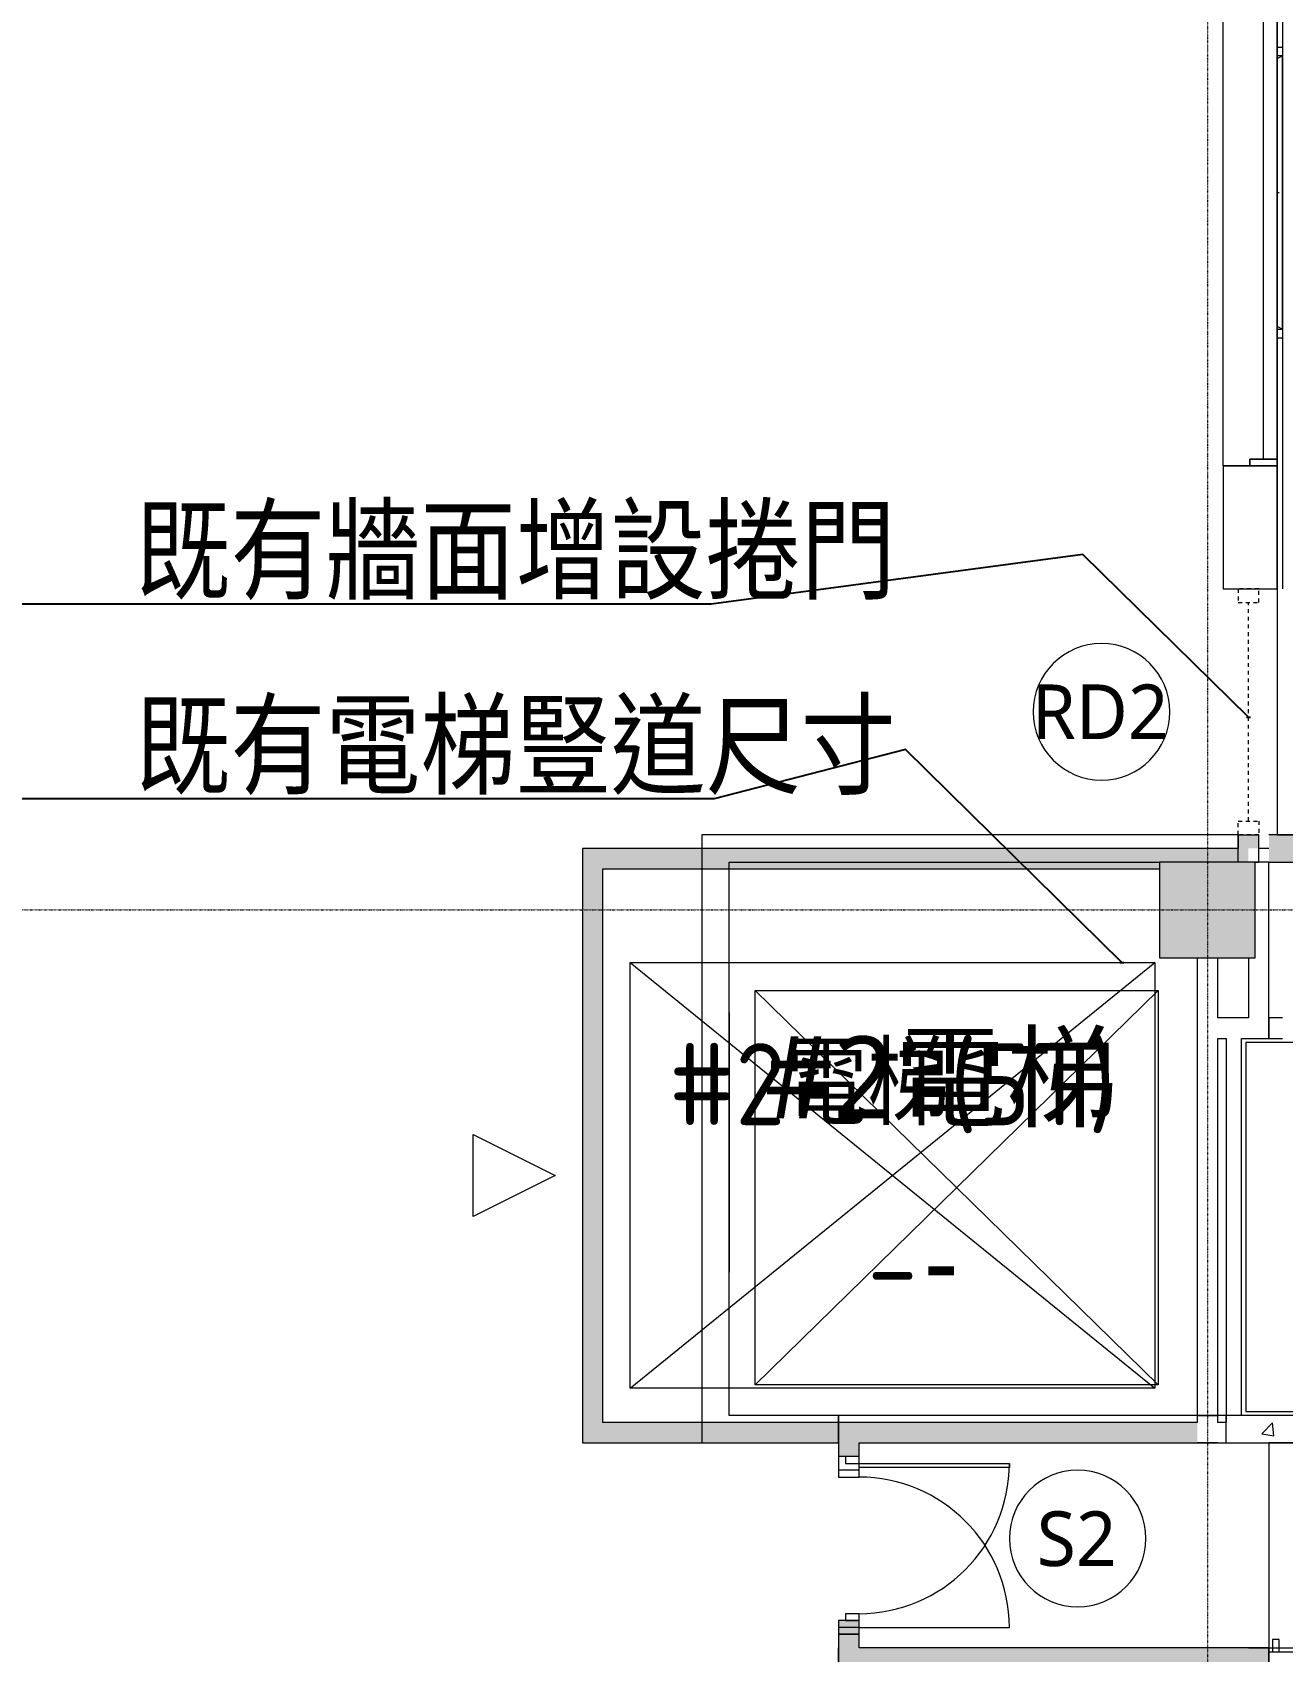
# Model space of a CAD drawing. Extents: x -76427 to 292734, y -42117 to 131250.
# Drawn here: x 244000 to 253150, y 24573 to 36422 of the extents above; entities that cross this region are included whole.
import ezdxf
from ezdxf.enums import TextEntityAlignment as Align

# ---------------------------------------------------------------- set-up
doc = ezdxf.new("R2010")
doc.units = 0
doc.header["$LTSCALE"] = 10
for name, pattern in [('H12PL1$0$JJP_三點線', [0.9, 0.3, -0.15, 0, -0.15, 0, -0.15, 0, -0.15]), ('H12PL1$0$JJP_虛線(退縮線、投影線、地下室範圍、非屬本工程、圖面分區)', [0.45, 0.3, -0.15]), ('H12PL1$0$TAI_虛線', [5.644, 2.822, -2.822]), ('XFM7P10ICA$0$H12PL1$0$JJP_三點線', [0.9, 0.3, -0.15, 0, -0.15, 0, -0.15, 0, -0.15]), ('XFM7P10ICA$0$H12PL1$0$JJP_虛線(退縮線、投影線、地下室範圍、非屬本工程、圖面分區)', [0.45, 0.3, -0.15]), ('XFM7P10ICA$0$H12PL1$0$TAI_虛線', [5.644, 2.822, -2.822])]:
    doc.linetypes.add(name, pattern=pattern)
for name, color, linetype in [('H12PL1$0$A-OBJE-2D', 252, 'Continuous'), ('H12PL1$0$A-RAIL', 252, 'Continuous'), ('H12PL1$0$A-WALL-EX', 252, 'Continuous'), ('H12PL1$0$A-WALL-IN', 252, 'Continuous'), ('H12PL1$0$A-ZONE', 252, 'Continuous'), ('H12PL1$0$Door', 252, 'Continuous'), ('H12PL1$0$L10_14_SUGATA3', 252, 'Continuous'), ('H12PL1$0$L10_14_SUGATA4', 252, 'Continuous'), ('H12PL1$0$L10_14_TATEGU3', 252, 'Continuous'), ('H12PL1$0$S-COL', 252, 'Continuous'), ('H12PL1$0$S-GRID', 252, 'Continuous'), ('H12PL1$0$S-SLAB-SHOW', 252, 'Continuous'), ('XFM7P10ICA$0$H12PL1$0$A-CLNG', 252, 'Continuous'), ('XFM7P10ICA$0$H12PL1$0$A-OBJE-2D', 252, 'Continuous'), ('XFM7P10ICA$0$H12PL1$0$A-TEXT-修改說明', 252, 'Continuous'), ('XFM7P10ICA$0$H12PL1$0$A-WALL-EX', 252, 'Continuous'), ('XFM7P10ICA$0$H12PL1$0$A-WALL-IN', 252, 'Continuous'), ('XFM7P10ICA$0$H12PL1$0$A-ZONE', 252, 'Continuous'), ('XFM7P10ICA$0$H12PL1$0$D label', 252, 'Continuous'), ('XFM7P10ICA$0$H12PL1$0$Door', 252, 'Continuous'), ('XFM7P10ICA$0$H12PL1$0$Hattch', 252, 'Continuous'), ('XFM7P10ICA$0$H12PL1$0$S-COL', 252, 'Continuous'), ('XFM7P10ICA$0$H12PL1$0$S-GRID', 252, 'Continuous'), ('XFM7P10ICA$0$H12PL1$0$S-SLAB-SHOW', 252, 'Continuous')]:
    doc.layers.add(name, color=color, linetype=linetype)
doc.styles.add('H12PL1$0$Standard', font='', dxfattribs={"width": 0.8})
doc.styles.add('XFM7P10ICA$0$H12PL1$0$dim-txt', font='isocp.shx', dxfattribs={"width": 0.7, "bigfont": 'chineset.shx'})
doc.styles.add('XFM7P10ICA$0$H12PL1$0$Standard', font='isocp.shx', dxfattribs={"bigfont": 'chineset.shx'})
doc.styles.get('H12PL1$0$Standard').set_extended_font_data('Microsoft JhengHei')
doc.dimstyles.new('XFM7P10ICA$0$H12PL1$0$ARCH-dim-200MM', dxfattribs={"dimscale": 200, "dimtxt": 0.3, "dimasz": 0.1, "dimexe": 0.1, "dimexo": 0.1, "dimgap": 0.05, "dimtad": 1, "dimdec": 0, "dimlfac": 10, "dimrnd": 0.5, "dimdsep": 46, "dimtxsty": 'XFM7P10ICA$0$H12PL1$0$dim-txt', "dimblk": 'XFM7P10ICA$0$H12PL1$0$_Dot', "dimcen": 2, "dimclrd": 256, "dimclre": 256, "dimclrt": 256, "dimadec": 0, "dimazin": 0, "dimtfac": 1, "dimtix": 1, "dimtmove": 2, "dimatfit": 3, "dimldrblk": 'XFM7P10ICA$0$H12PL1$0$_OBLIQUE', "dimfxl": 1, "dimtvp": 1, "dimtolj": 1, "dimarcsym": 0})

# ---------------------------------------------------------------- blocks, each defined once
blk = doc.blocks.new('XFM7P10ICA$0$H12PL1$0$_Dot')
blk = doc.blocks.new('XFM7P10ICA$0$H12PL1$0$_OBLIQUE')
at = {"color": 0, "linetype": 'ByBlock', "lineweight": -2}
blk.add_line((-0.5, -0.5), (0.5, 0.5), dxfattribs=at)
blk = doc.blocks.new('H12PL1')
at = {"layer": 'H12PL1$0$A-OBJE-2D', "lineweight": 0}
for p, q in [((249290, 26525), (252240, 29410)), ((249290, 29410), (252240, 26525)), ((249290, 26525), (249290, 29410)), ((249290, 29410), (252240, 29410)), ((252240, 29410), (252240, 26525)), ((249100, 29250), (249100, 27350)), ((252240, 26525), (249290, 26525))]:
    blk.add_line(p, q, dxfattribs=at)
at = {"layer": 'H12PL1$0$A-RAIL', "lineweight": 0}
for p, q in [((253125, 24661.03), (253075, 24661.03)), ((253075, 24661.03), (253075, 24570)), ((253125, 24570), (253125, 24661.03))]:
    blk.add_line(p, q, dxfattribs=at)
at = {"layer": 'H12PL1$0$A-WALL-EX', "lineweight": 0}
for p, q in [((253109.42, 33250), (252714.42, 33250)), ((252900, 26100), (253050, 26100)), ((250050, 25900), (249900, 25900)), ((250050, 24700), (249900, 24700)), ((252900, 24600), (253050, 24600))]:
    blk.add_line(p, q, dxfattribs=at)
at = {"layer": 'H12PL1$0$A-WALL-EX', "lineweight": 0, "flags": 128}
for points in [[(252714.42, 33250), (252714.42, 32350)], [(253109.42, 33250), (253109.42, 32350)], [(253109.42, 33250), (253109.42, 32350)], [(253109.42, 33250), (253109.42, 32350)], [(253109.42, 33250), (253109.42, 32350)], [(253109.42, 32350), (253109.42, 33250)], [(252714.42, 32350), (253109.42, 32350)], [(253109.42, 32350), (253109.42, 30550)], [(249900, 26300), (249900, 26100)], [(249900, 26100), (249900, 25900)], [(250050, 25900), (250050, 26100)], [(253050, 26100), (253050, 15550)], [(253050, 26100), (253050, 15550)], [(249900, 24700), (249900, 24600)], [(250050, 24600), (250050, 24700)], [(249900, 24450), (249900, 24600)], [(252900, 24600), (250050, 24600)], [(253050, 24600), (253050, 15550)], [(253050, 24600), (253050, 15550)], [(253050, 15550), (253050, 24600)]]:
    blk.add_lwpolyline(points, dxfattribs=at)
at = {"layer": 'H12PL1$0$A-WALL-IN', "lineweight": 0}
for p, q in [((252825, 32350), (252975, 32350)), ((252825, 30350), (252825, 30550)), ((252825, 30550), (252975, 30550)), ((252825, 30350), (252825, 30550)), ((252850, 26300), (252737, 26300)), ((252850, 26300), (252737, 26300))]:
    blk.add_line(p, q, dxfattribs=at)
at = {"layer": 'H12PL1$0$A-WALL-IN', "lineweight": 0, "flags": 128}
for points in [[(248900, 30550), (248900, 30350)], [(252825, 30550), (248900, 30550)], [(252975, 30350), (252975, 30550)], [(248900, 30350), (248900, 26100)], [(249100, 26300), (249100, 30350)], [(249100, 30350), (252250, 30350)], [(253050, 30350), (252950, 30350)], [(252950, 30350), (252975, 30350)], [(253050, 29210), (253050, 30350)], [(252525, 29650), (252525, 26300)], [(252675, 29210), (252675, 29650)], [(252900, 29650), (252900, 29210)], [(252900, 29210), (252675, 29210)], [(253150, 29210), (253050, 29210)], [(253050, 29210), (253050, 29060)], [(253050, 29060), (253050, 29210)], [(252675, 26300), (252675, 29060)], [(252675, 29060), (252737, 29060)], [(252737, 29060), (252737, 26300)], [(252850, 26300), (252850, 29060)], [(252850, 29060), (253050, 29060)], [(253050, 29060), (253150, 29060)], [(249900, 26300), (249100, 26300)], [(252737, 26300), (249900, 26300)], [(249900, 26100), (249900, 26300)], [(252525, 26300), (252675, 26300)], [(252737, 26100), (252737, 26300)], [(252737, 26100), (252737, 26300)], [(260750, 26300), (252850, 26300)], [(248900, 26100), (249100, 26100)], [(249100, 26100), (249900, 26100)], [(250050, 26100), (252737, 26100)], [(252737, 26100), (260750, 26100)]]:
    blk.add_lwpolyline(points, dxfattribs=at)
at = {"layer": 'H12PL1$0$Door', "linetype": 'H12PL1$0$JJP_虛線(退縮線、投影線、地下室範圍、非屬本工程、圖面分區)', "lineweight": 0}
for p, q in [((252714.42, 33250), (252714.42, 37250)), ((253109.42, 33250), (253109.42, 37250)), ((253109.42, 33300), (252909.42, 33300)), ((252909.42, 33300), (252909.42, 33250)), ((253109.42, 33250), (253109.42, 33300)), ((252909.42, 33250), (253109.42, 33250))]:
    blk.add_line(p, q, dxfattribs=at)
at = {"layer": 'H12PL1$0$Door', "linetype": 'H12PL1$0$TAI_虛線', "lineweight": 0}
for p, q in [((252825, 32350), (252825, 32250)), ((252975, 32350), (252825, 32350)), ((252975, 32250), (252975, 32350)), ((252825, 32250), (252975, 32250)), ((252900, 30650), (252900, 32250)), ((252825, 30550), (252825, 30650)), ((252825, 30650), (252975, 30650)), ((252975, 30650), (252975, 30550)), ((252975, 30550), (252825, 30550))]:
    blk.add_line(p, q, dxfattribs=at)
at = {"layer": 'H12PL1$0$Door', "lineweight": 0}
for p, q in [((252900, 26100), (253050, 26100)), ((249900, 25900), (249900, 25850)), ((250050, 25900), (249900, 25900)), ((250050, 25900), (249900, 25900)), ((250050, 25900), (249900, 25900)), ((249900, 25850), (250050, 25850)), ((250050, 25850), (250050, 25900)), ((250050, 24750), (249900, 24750)), ((249900, 24750), (249900, 24700)), ((249900, 24700), (250050, 24700)), ((250050, 24700), (249900, 24700)), ((250050, 24700), (249900, 24700)), ((250050, 24700), (250050, 24750)), ((250050, 24750), (251150, 24750)), ((252900, 24600), (253050, 24600))]:
    blk.add_line(p, q, dxfattribs=at)
blk.add_arc((250050, 24750), 1100, 0, 90, dxfattribs=at)
at = {"layer": 'H12PL1$0$L10_14_SUGATA3', "lineweight": 0}
for p, q in [((253115.64, 36232.82), (253150, 36250)), ((253112.49, 34268.75), (253150, 34250))]:
    blk.add_line(p, q, dxfattribs=at)
at = {"layer": 'H12PL1$0$L10_14_SUGATA3', "lineweight": 0, "flags": 128}
for points in [[(253115.77, 36315), (253150, 36315)], [(253112.46, 34250), (253150, 34250), (253150, 36250), (253115.66, 36250)], [(253150, 34185), (253112.36, 34185)]]:
    blk.add_lwpolyline(points, dxfattribs=at)
at = {"layer": 'H12PL1$0$L10_14_SUGATA4', "lineweight": 0}
blk.add_line((253150, 57650), (253150, 32350), dxfattribs=at)
at = {"layer": 'H12PL1$0$L10_14_TATEGU3', "lineweight": 0}
blk.add_line((253114.06, 35250), (253125, 35250), dxfattribs=at)
at = {"layer": 'H12PL1$0$S-COL', "lineweight": 0, "flags": 128}
blk.add_lwpolyline([(252250, 29650), (252950, 29650), (252950, 30350), (252250, 30350)], close=True, dxfattribs=at)
at = {"layer": 'H12PL1$0$S-GRID', "linetype": 'H12PL1$0$JJP_三點線', "lineweight": 0}
for p, q in [((252600, 128250), (252600, -28000)), ((-29000, 30000), (289600, 30000))]:
    blk.add_line(p, q, dxfattribs=at)
at = {"layer": 'H12PL1$0$S-SLAB-SHOW', "lineweight": 0, "flags": 128}
for points in [[(252880, 26330), (254585, 26330), (254585, 27630), (255265, 27630), (255265, 27780), (255625, 27780), (255625, 29030), (252880, 29030)], [(255050, 26100), (253050, 26100), (253050, 24570), (254750.29, 24570), (254750.29, 24600), (255050, 24600)]]:
    blk.add_lwpolyline(points, close=True, dxfattribs=at)
at = {"layer": 'H12PL1$0$A-ZONE', "style": 'H12PL1$0$Standard'}
for s, p in [('#2電梯', (250651.5, 29074.9)), ('-', (250651.5, 27734.53))]:
    blk.add_text(s, height=600, dxfattribs=at).set_placement(p, align=Align.TOP_CENTER)
blk = doc.blocks.new('XFM7P10ICA$0$H12PL1')
at = {"layer": 'XFM7P10ICA$0$H12PL1$0$Hattch', "linetype": 'Continuous', "lineweight": 0}
for points in [[(252825, 30450), (252975, 30450), (252975, 30550), (252825, 30550)], [(254725, 30550), (253050, 30550), (253050, 30350), (254725, 30350)], [(248175, 30300), (248025, 30450), (248025, 30300)], [(248175, 30450), (248025, 30450), (248175, 30300)], [(248175, 30450), (248175, 30300), (252250, 30300), (252250, 30350), (252900, 30350), (252900, 30450)], [(252250, 29650), (252950, 29650), (252950, 30350), (252250, 30350)], [(248175, 26250), (248175, 30300), (248025, 30300), (248025, 26250)], [(248175, 26250), (248025, 26100), (248175, 26100)], [(248025, 26250), (248025, 26100), (248175, 26250)], [(252525, 26250), (248175, 26250), (248175, 26100), (252525, 26100)], [(249900, 26100), (249900, 26000), (250050, 26000), (250050, 26100)], [(249900, 24365), (250050, 24365), (250050, 24800), (249900, 24800)], [(252900, 24600), (250050, 24600), (250050, 24450), (252900, 24450)], [(252900, 24450), (253050, 24450), (253050, 24600)], [(252900, 24600), (252900, 24450), (253050, 24600)]]:
    blk.add_hatch(color=256, dxfattribs=at).paths.add_polyline_path(points)
at = {"layer": 'XFM7P10ICA$0$H12PL1$0$A-CLNG', "lineweight": 0, "flags": 128}
blk.add_lwpolyline([(253110, 30550), (262050, 30550), (262050, 59450), (253110, 59450)], close=True, dxfattribs=at)
at = {"layer": 'XFM7P10ICA$0$H12PL1$0$A-OBJE-2D', "lineweight": 0}
for p, q in [((248375, 26500), (252215, 29615)), ((248375, 29615), (252215, 26500)), ((248375, 26500), (248375, 29615)), ((248375, 29615), (252215, 29615)), ((252215, 29615), (252215, 26500)), ((252215, 26500), (248375, 26500))]:
    blk.add_line(p, q, dxfattribs=at)
at = {"layer": 'XFM7P10ICA$0$H12PL1$0$A-WALL-EX', "lineweight": 0}
blk.add_line((252714.42, 33250), (253109.42, 33250), dxfattribs=at)
at = {"layer": 'XFM7P10ICA$0$H12PL1$0$A-WALL-EX', "lineweight": 0, "flags": 128}
for points in [[(252714.42, 33250), (252714.42, 32350)], [(253109.42, 32350), (253109.42, 33250)], [(252714.42, 32350), (253109.42, 32350)], [(254725, 30550), (253050, 30550)], [(253050, 30350), (254650, 30350)], [(263550, 26300), (252850, 26300)], [(252850, 26100), (263550, 26100)]]:
    blk.add_lwpolyline(points, dxfattribs=at)
at = {"layer": 'XFM7P10ICA$0$H12PL1$0$A-WALL-IN', "lineweight": 0}
for p, q in [((252825, 32350), (252975, 32350)), ((252825, 30550), (252975, 30550)), ((250050, 26000), (249900, 26000)), ((250050, 24800), (249900, 24800))]:
    blk.add_line(p, q, dxfattribs=at)
at = {"layer": 'XFM7P10ICA$0$H12PL1$0$A-WALL-IN', "lineweight": 0, "flags": 128}
for points in [[(252825, 30550), (252825, 30450)], [(252975, 30450), (252975, 30550)], [(248025, 30450), (248025, 30300)], [(252825, 30450), (248025, 30450)], [(253050, 30450), (252975, 30450)], [(253050, 29210), (253050, 30350)], [(248025, 30300), (248025, 26100)], [(248175, 26250), (248175, 30300)], [(248175, 30300), (252250, 30300)], [(252525, 29650), (252525, 26250)], [(252675, 29210), (252675, 29650)], [(252900, 29650), (252900, 29210)], [(252900, 29210), (252675, 29210)], [(253050, 29060), (253050, 29210)], [(252675, 26250), (252675, 29060)], [(252675, 29060), (252737, 29060)], [(252737, 29060), (252737, 26250)], [(252850, 26300), (252850, 29060)], [(252850, 29060), (253050, 29060)], [(252525, 26250), (248175, 26250)], [(252737, 26250), (252675, 26250)], [(248025, 26100), (248175, 26100)], [(248175, 26100), (249900, 26100)], [(249900, 26100), (249900, 26000)], [(250050, 26000), (250050, 26100)], [(250050, 26100), (252525, 26100)], [(252675, 26100), (252525, 26100)], [(252675, 26100), (252850, 26100)], [(249900, 24800), (249900, 24365)], [(250050, 24600), (250050, 24800)], [(253050, 24600), (250050, 24600)], [(253050, 24600), (253050, 24450)]]:
    blk.add_lwpolyline(points, dxfattribs=at)
at = {"layer": 'XFM7P10ICA$0$H12PL1$0$D label', "lineweight": 0, "flags": 128}
for points in [[(251825, 31950, 1), (251825, 30950, 1)], [(251650, 24900, 1), (251650, 25900, 1)]]:
    blk.add_lwpolyline(points, format="xyb", close=True, dxfattribs=at)
at = {"layer": 'XFM7P10ICA$0$H12PL1$0$Door', "linetype": 'XFM7P10ICA$0$H12PL1$0$JJP_虛線(退縮線、投影線、地下室範圍、非屬本工程、圖面分區)', "lineweight": 0}
for p, q in [((253009.42, 33300), (253009.42, 37200)), ((252909.42, 33250), (252909.42, 33300)), ((252909.42, 33300), (253109.42, 33300)), ((253109.42, 33300), (253109.42, 33250)), ((253109.42, 33250), (252909.42, 33250))]:
    blk.add_line(p, q, dxfattribs=at)
at = {"layer": 'XFM7P10ICA$0$H12PL1$0$Door', "linetype": 'XFM7P10ICA$0$H12PL1$0$TAI_虛線', "lineweight": 0}
for p, q in [((252825, 32350), (252825, 32250)), ((252975, 32350), (252825, 32350)), ((252975, 32250), (252975, 32350)), ((252825, 32250), (252975, 32250)), ((252900, 30650), (252900, 32250)), ((252825, 30550), (252825, 30650)), ((252825, 30650), (252975, 30650)), ((252975, 30650), (252975, 30550)), ((252975, 30550), (252825, 30550))]:
    blk.add_line(p, q, dxfattribs=at)
at = {"layer": 'XFM7P10ICA$0$H12PL1$0$Door', "lineweight": 0}
for p, q in [((250050, 26000), (249950, 26000)), ((249950, 26000), (249950, 25950)), ((250050, 25950), (250050, 26000)), ((249950, 25950), (250050, 25950)), ((250050, 25950), (251150, 25950)), ((250050, 25920), (250050, 25950)), ((251150, 25920), (250050, 25920)), ((251150, 25950), (251150, 25920)), ((250050, 24850), (249950, 24850)), ((249950, 24850), (249950, 24800)), ((249950, 24800), (250050, 24800)), ((250050, 24800), (250050, 24850))]:
    blk.add_line(p, q, dxfattribs=at)
blk.add_arc((250050, 25950), 1100, 270, 0, dxfattribs=at)
at = {"layer": 'XFM7P10ICA$0$H12PL1$0$Hattch', "lineweight": 0}
for p, q in [((252997.27, 26165.43), (253075.16, 26246.61)), ((253086.27, 26151.55), (253075.23, 26246.52)), ((252997.27, 26165.43), (253086.21, 26151.64))]:
    blk.add_line(p, q, dxfattribs=at)
at = {"layer": 'XFM7P10ICA$0$H12PL1$0$Hattch', "lineweight": 0, "flags": 128}
blk.add_lwpolyline([(247225, 27757.5), (247225, 28357.5), (247825, 28057.5)], close=True, dxfattribs=at)
at = {"layer": 'XFM7P10ICA$0$H12PL1$0$S-COL', "lineweight": 0, "flags": 128}
blk.add_lwpolyline([(252250, 29650), (252950, 29650), (252950, 30350), (252250, 30350)], close=True, dxfattribs=at)
at = {"layer": 'XFM7P10ICA$0$H12PL1$0$S-GRID', "linetype": 'XFM7P10ICA$0$H12PL1$0$JJP_三點線', "lineweight": 0}
for p, q in [((252600, 128250), (252600, -28000)), ((-29000, 30000), (289600, 30000))]:
    blk.add_line(p, q, dxfattribs=at)
at = {"layer": 'XFM7P10ICA$0$H12PL1$0$S-SLAB-SHOW', "lineweight": 0, "flags": 128}
blk.add_lwpolyline([(253050, 24600), (255050, 24600), (255050, 26100), (253050, 26100)], close=True, dxfattribs=at)
at = {"layer": 'XFM7P10ICA$0$H12PL1$0$A-TEXT-修改說明', "linetype": 'Continuous', "lineweight": 0, "char_height": 600, "attachment_point": 4, "style": 'XFM7P10ICA$0$H12PL1$0$Standard'}
for s, insert in [('\\A1;{\\fMicrosoft JhengHei|b0|i0|c136|p34;\\W0.85;既有牆面增設捲門}', (244753.48, 32601.03)), ('\\A1;{\\fMicrosoft JhengHei|b0|i0|c136|p34;\\W0.85;既有電梯豎道尺寸}', (244753.47, 31174.2))]:
    blk.add_mtext(s, dxfattribs=dict(at, insert=insert))
at = {"layer": 'XFM7P10ICA$0$H12PL1$0$A-ZONE', "style": 'XFM7P10ICA$0$H12PL1$0$Standard'}
for s, p in [('#2電梯(5T)', (250295, 29024.9)), ('-', (250295, 27684.53))]:
    blk.add_text(s, height=600, dxfattribs=at).set_placement(p, align=Align.TOP_CENTER)
at = {"layer": 'XFM7P10ICA$0$H12PL1$0$D label', "lineweight": 0, "char_height": 400, "attachment_point": 7, "style": 'XFM7P10ICA$0$H12PL1$0$Standard'}
for s, insert in [('\\A1;\\pt0;{\\fMicrosoft JhengHei|b0|i0|c136|p34;RD2}', (251313, 31250)), ('\\A1;\\pt0;{\\fMicrosoft JhengHei|b0|i0|c136|p34;S2}', (251350.76, 25193.41))]:
    blk.add_mtext(s, dxfattribs=dict(at, insert=insert))
at = {"layer": 'XFM7P10ICA$0$H12PL1$0$A-TEXT-修改說明', "lineweight": 0, "annotation_type": 0, "has_hookline": 1, "hookline_direction": 1}
for points, text_width in [([(252900, 31411.12), (251687.36, 32601.03), (248968.33, 32238.35)], 5256.06), ([(251972.64, 29615), (250389.19, 31174.2), (248989.91, 30813.07)], 5283.06)]:
    blk.add_leader(points, dimstyle='XFM7P10ICA$0$H12PL1$0$ARCH-dim-200MM', dxfattribs=dict(at, text_width=text_width))
blk = doc.blocks.new('XFM7P10ICA')
blk.add_blockref('XFM7P10ICA$0$H12PL1', (0, 0))

msp = doc.modelspace()

# ---------------------------------------------------------------- block references
msp.add_blockref('XFM7P10ICA', (0, 0))

# ---------------------------------------------------------------- next in the draw order: block references
msp.add_blockref('H12PL1', (0, 0))

doc.saveas('drawing.dxf')
